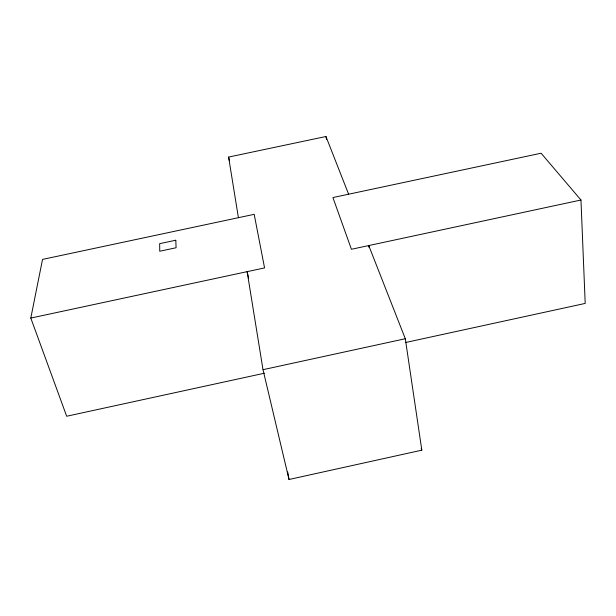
<?xml version="1.0" encoding="UTF-8"?>
<svg xmlns="http://www.w3.org/2000/svg" width="616" height="616" viewBox="0 0 616 616"><rect width="100%" height="100%" fill="white"/><g stroke="black" fill="none" stroke-linecap="round" stroke-linejoin="round"><path stroke-width="0.92" d="M30.8 318.072L42.535 259.405L254.192 214.33L264.564 267.914L30.8 318.072L66.674 416.247L264.395 373.227M248.664 278.209L247.139 271.648L263.009 369.685L289.012 479.494L421.821 450.173L405.305 338.738L368.745 245.553L369.053 247.447M263.009 369.685L405.305 338.738M405.29 342.565L585.2 303.418L580.965 200.015L541.094 153.222L332.91 197.559L351.428 249.272L580.965 200.015M238.407 217.687L228.598 157.072L325.964 136.506L348.61 194.217M421.182 448.363L421.821 450.173M228.598 157.072L229.445 160.784M325.964 136.506L326.465 139.347M287.71 471.948L289.012 479.494M175.799 240.225L159.667 243.666L159.737 251.243L176.091 247.748L175.799 240.225"/></g></svg>
